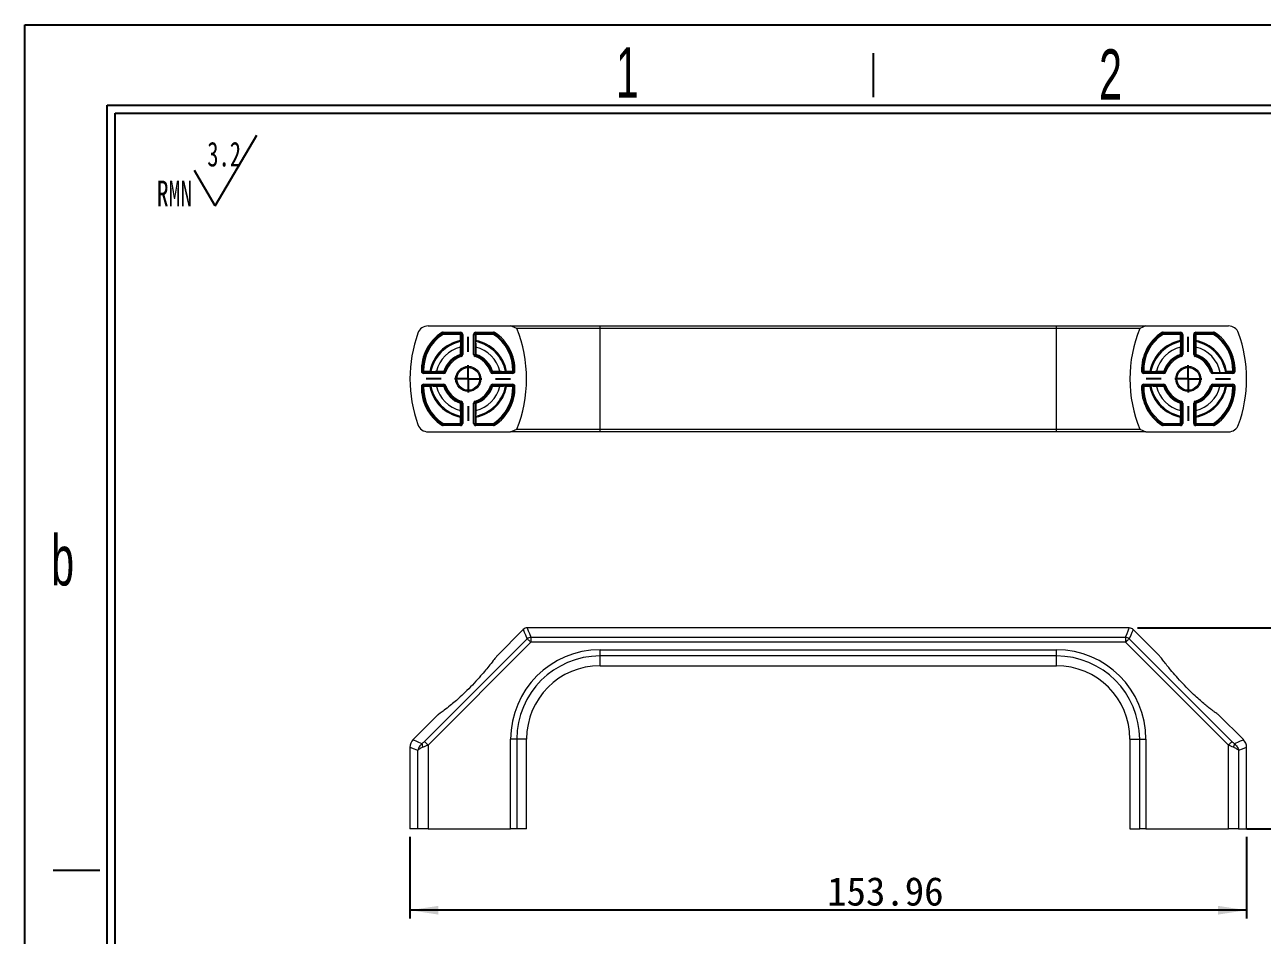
# Model space of a CAD drawing. Header units: millimetres. Extents: x 2 to 443, y 2 to 313.
# Drawn here: x 2.4 to 230.1, y 145.4 to 313 of the extents above; entities that cross this region are included whole.
import ezdxf

# ---------------------------------------------------------------- set-up
doc = ezdxf.new("R2010")
doc.units = ezdxf.units.MM
doc.header["$LTSCALE"] = 1.5
doc.layers.add('SLD-0', color=179, linetype='Continuous')
doc.styles.add('SLDTEXTSTYLE0', font='SIMSUN.TTC', dxfattribs={"width": 0.67})
doc.styles.add('SLDTEXTSTYLE15', font='SIMSUN.TTC')
doc.styles.add('SLDTEXTSTYLE7', font='GOTHIC.TTF', dxfattribs={"width": 0.61171})
doc.dimstyles.new('SLDDIMSTYLE0', dxfattribs={"dimtxt": 5.25, "dimasz": 5.25, "dimexe": 0, "dimexo": 0.0625, "dimgap": 1.3125, "dimtad": 2, "dimrnd": 1e-09, "dimzin": 12, "dimdsep": 46, "dimtxsty": 'SLDTEXTSTYLE0', "dimsah": 1, "dimcen": 0.09, "dimadec": 0, "dimazin": 3, "dimtfac": 1, "dimtofl": 0, "dimtmove": 0, "dimatfit": 3, "dimfxl": 0, "dimfrac": 2, "dimtolj": 1, "dimtzin": 12, "dimarcsym": 0})

# ---------------------------------------------------------------- blocks, each defined once
blk = doc.blocks.new('SW_NOTE_0')
at = {"layer": 'SLD-0', "color": 0}
for q in [(18.4, 13.88), (6.91, 7.39)]:
    blk.add_line((10.74, 0.89), q, dxfattribs=at)
at = {"layer": 'SLD-0', "color": 0, "attachment_point": 1, "style": 'SLDTEXTSTYLE0'}
for s, insert, char_height in [('3.2', (9.28, 12.68), 4.548), ('RMN', (0, 5.54), 4.762)]:
    blk.add_mtext(s, dxfattribs=dict(at, insert=insert, char_height=char_height))
blk = doc.blocks.new('_D')
at = {"layer": 'SLD-0', "color": 5}
for p, q in [((73.26, 163.48), (73.26, 148.48)), ((227.22, 163.48), (227.22, 148.48)), ((227.22, 149.98), (73.26, 149.98))]:
    blk.add_line(p, q, dxfattribs=at)
for points in [[(73.26, 149.98), (78.51, 149.17), (78.51, 150.78)], [(227.22, 149.98), (221.97, 150.78), (221.97, 149.17)]]:
    blk.add_solid(points, dxfattribs=at)
at = {"layer": 'SLD-0', "color": 5, "insert": (150.04, 156.08), "char_height": 5.25, "attachment_point": 1, "style": 'SLDTEXTSTYLE15'}
blk.add_mtext('153.96', dxfattribs=at)
blk = doc.blocks.new('_D_1')
at = {"layer": 'SLD-0', "color": 5}
for p, q in [((207.15, 201.96), (241.77, 201.96)), ((240.27, 201.96), (240.27, 164.98)), ((227.26, 164.98), (241.77, 164.98))]:
    blk.add_line(p, q, dxfattribs=at)
for points in [[(240.27, 201.96), (239.47, 196.71), (241.08, 196.71)], [(240.27, 164.98), (241.08, 170.23), (239.47, 170.23)]]:
    blk.add_solid(points, dxfattribs=at)
at = {"layer": 'SLD-0', "color": 5, "insert": (234.17, 179.62), "char_height": 5.25, "attachment_point": 1, "rotation": 90, "style": 'SLDTEXTSTYLE15'}
blk.add_mtext('36.98', dxfattribs=at)
blk = doc.blocks.new('SW_CENTERMARKSYMBOL_2')
at = {"layer": 'SLD-0', "color": 0}
for p, q in [((0, 5), (0, 7.75)), ((0, 0), (0, 2.5)), ((-5, 0), (-7.75, 0)), ((0, 0), (-2.5, 0)), ((0, 0), (0, -2.5)), ((0, 0), (2.5, 0)), ((5, 0), (7.75, 0)), ((0, -5), (0, -7.75))]:
    blk.add_line(p, q, dxfattribs=at)
blk = doc.blocks.new('SW_CENTERMARKSYMBOL_3')
at = {"layer": 'SLD-0', "color": 0}
for p, q in [((0, 5), (0, 7.75)), ((0, 0), (0, 2.5)), ((-5, 0), (-7.75, 0)), ((0, 0), (-2.5, 0)), ((0, 0), (0, -2.5)), ((0, 0), (2.5, 0)), ((5, 0), (7.75, 0)), ((0, -5), (0, -7.75))]:
    blk.add_line(p, q, dxfattribs=at)

msp = doc.modelspace()

# ---------------------------------------------------------------- linework, layer by layer
at = {"color": 7, "linetype": 'Continuous', "lineweight": 15}
for p, q in [((76.609, 257.559), (91.802, 257.559)), ((92.932, 257.101), (91.802, 257.559)), ((91.802, 257.559), (108.244, 257.559)), ((108.244, 257.101), (108.244, 257.559)), ((108.244, 257.559), (192.244, 257.559)), ((192.244, 257.101), (192.244, 257.559)), ((192.244, 257.559), (208.686, 257.559)), ((208.686, 257.559), (207.555, 257.101)), ((208.686, 257.559), (223.878, 257.559)), ((79.352, 256.405), (82.594, 256.405)), ((79.352, 256.205), (79.352, 256.405)), ((82.594, 256.205), (79.352, 256.205)), ((79.352, 256.205), (79.352, 256.005)), ((82.594, 256.005), (79.352, 256.005)), ((82.594, 256.205), (82.594, 256.405)), ((82.594, 256.205), (82.594, 256.005)), ((82.594, 254.871), (82.594, 256.005)), ((82.794, 256.005), (82.594, 256.005)), ((82.794, 252.295), (82.794, 256.005)), ((82.794, 256.005), (82.994, 256.005)), ((82.994, 256.005), (82.994, 252.295)), ((84.994, 252.295), (84.994, 256.005)), ((84.994, 256.005), (85.194, 256.005)), ((85.194, 256.005), (85.194, 252.295)), ((85.394, 256.005), (85.194, 256.005)), ((85.394, 256.405), (88.635, 256.405)), ((85.394, 256.405), (85.394, 256.205)), ((88.635, 256.205), (85.394, 256.205)), ((85.394, 256.005), (85.394, 256.205)), ((85.394, 256.005), (85.394, 254.871)), ((88.635, 256.005), (85.394, 256.005)), ((88.635, 256.405), (88.635, 256.205)), ((88.635, 256.205), (88.635, 256.005)), ((108.244, 257.101), (92.932, 257.101)), ((108.244, 238.517), (108.244, 257.101)), ((192.244, 257.101), (108.244, 257.101)), ((192.244, 238.517), (192.244, 257.101)), ((207.555, 257.101), (192.244, 257.101)), ((211.852, 256.405), (215.094, 256.405)), ((211.852, 256.405), (211.852, 256.205)), ((215.094, 256.205), (211.852, 256.205)), ((211.852, 256.005), (211.852, 256.205)), ((215.094, 256.005), (211.852, 256.005)), ((215.094, 256.205), (215.094, 256.405)), ((215.094, 256.205), (215.094, 256.005)), ((215.094, 254.871), (215.094, 256.005)), ((215.094, 256.005), (215.294, 256.005)), ((215.294, 252.295), (215.294, 256.005)), ((215.294, 256.005), (215.494, 256.005)), ((215.494, 256.005), (215.494, 252.295)), ((217.494, 252.295), (217.494, 256.005)), ((217.694, 256.005), (217.494, 256.005)), ((217.694, 256.005), (217.694, 252.295)), ((217.694, 256.005), (217.894, 256.005)), ((217.894, 256.405), (221.135, 256.405)), ((217.894, 256.405), (217.894, 256.205)), ((221.135, 256.205), (217.894, 256.205)), ((217.894, 256.205), (217.894, 256.005)), ((217.894, 256.005), (217.894, 254.871)), ((221.135, 256.005), (217.894, 256.005)), ((221.135, 256.405), (221.135, 256.205)), ((221.135, 256.205), (221.135, 256.005)), ((82.794, 254.871), (82.594, 254.871)), ((82.594, 253.643), (82.794, 253.643)), ((82.594, 252.295), (82.594, 253.643)), ((85.394, 254.871), (85.194, 254.871)), ((85.194, 253.643), (85.394, 253.643)), ((85.394, 253.643), (85.394, 252.295)), ((215.094, 254.871), (215.294, 254.871)), ((215.294, 253.643), (215.094, 253.643)), ((215.094, 252.295), (215.094, 253.643)), ((217.894, 254.871), (217.694, 254.871)), ((217.894, 253.643), (217.694, 253.643)), ((217.894, 253.643), (217.894, 252.295)), ((82.594, 252.295), (82.794, 252.295)), ((82.794, 252.295), (82.994, 252.295)), ((84.994, 252.295), (85.194, 252.295)), ((85.394, 252.295), (85.194, 252.295)), ((215.294, 252.295), (215.094, 252.295)), ((215.294, 252.295), (215.494, 252.295)), ((217.694, 252.295), (217.494, 252.295)), ((217.894, 252.295), (217.694, 252.295)), ((75.789, 249.209), (76.931, 249.209)), ((75.789, 249.209), (75.789, 249.009)), ((75.789, 248.809), (75.789, 249.009)), ((75.789, 249.009), (79.507, 249.009)), ((79.507, 248.809), (75.789, 248.809)), ((76.931, 249.209), (76.931, 249.009)), ((78.159, 249.009), (78.159, 249.209)), ((78.159, 249.209), (79.507, 249.209)), ((79.507, 249.209), (79.507, 249.009)), ((79.507, 248.809), (79.507, 249.009)), ((88.48, 249.209), (89.828, 249.209)), ((88.48, 249.209), (88.48, 249.009)), ((88.48, 249.009), (88.48, 248.809)), ((88.48, 249.009), (92.199, 249.009)), ((92.199, 248.809), (88.48, 248.809)), ((89.828, 249.209), (89.828, 249.009)), ((91.056, 249.009), (91.056, 249.209)), ((91.056, 249.209), (92.199, 249.209)), ((92.199, 249.009), (92.199, 249.209)), ((92.199, 249.009), (92.199, 248.809)), ((208.289, 249.009), (208.289, 249.209)), ((208.289, 249.209), (209.431, 249.209)), ((208.289, 248.809), (208.289, 249.009)), ((208.289, 249.009), (212.007, 249.009)), ((212.007, 248.809), (208.289, 248.809)), ((209.431, 249.009), (209.431, 249.209)), ((210.659, 249.209), (210.659, 249.009)), ((210.659, 249.209), (212.007, 249.209)), ((212.007, 249.209), (212.007, 249.009)), ((212.007, 248.809), (212.007, 249.009)), ((220.98, 249.009), (224.699, 249.009)), ((220.98, 249.009), (220.98, 248.809)), ((224.699, 248.809), (220.98, 248.809)), ((223.556, 249.209), (224.699, 249.209)), ((224.699, 249.209), (224.699, 249.009)), ((224.699, 248.809), (224.699, 249.009)), ((75.789, 246.809), (79.507, 246.809)), ((75.789, 246.809), (75.789, 246.609)), ((79.507, 246.609), (75.789, 246.609)), ((75.789, 246.609), (75.789, 246.409)), ((76.931, 246.409), (75.789, 246.409)), ((76.931, 246.609), (76.931, 246.409)), ((78.159, 246.409), (78.159, 246.609)), ((79.507, 246.409), (78.159, 246.409)), ((79.507, 246.809), (79.507, 246.609)), ((79.507, 246.409), (79.507, 246.609)), ((88.48, 246.809), (92.199, 246.809)), ((88.48, 246.609), (88.48, 246.809)), ((92.199, 246.609), (88.48, 246.609)), ((88.48, 246.409), (88.48, 246.609)), ((89.828, 246.409), (88.48, 246.409)), ((89.828, 246.609), (89.828, 246.409)), ((91.056, 246.409), (91.056, 246.609)), ((92.199, 246.409), (91.056, 246.409)), ((92.199, 246.609), (92.199, 246.809)), ((92.199, 246.409), (92.199, 246.609)), ((208.289, 246.809), (212.007, 246.809)), ((208.289, 246.609), (208.289, 246.809)), ((212.007, 246.609), (208.289, 246.609)), ((208.289, 246.409), (208.289, 246.609)), ((209.431, 246.409), (208.289, 246.409)), ((209.431, 246.409), (209.431, 246.609)), ((210.659, 246.609), (210.659, 246.409)), ((212.007, 246.409), (210.659, 246.409)), ((212.007, 246.609), (212.007, 246.809)), ((212.007, 246.609), (212.007, 246.409)), ((220.98, 246.809), (224.699, 246.809)), ((220.98, 246.809), (220.98, 246.609)), ((224.699, 246.609), (220.98, 246.609)), ((220.98, 246.409), (220.98, 246.609)), ((222.328, 246.409), (220.98, 246.409)), ((222.328, 246.409), (222.328, 246.609)), ((223.556, 246.609), (223.556, 246.409)), ((224.699, 246.409), (223.556, 246.409)), ((224.699, 246.809), (224.699, 246.609)), ((224.699, 246.609), (224.699, 246.409)), ((82.594, 241.974), (82.594, 243.322)), ((82.594, 243.322), (82.794, 243.322)), ((82.794, 241.974), (82.594, 241.974)), ((82.794, 239.612), (82.794, 243.322)), ((82.794, 243.322), (82.994, 243.322)), ((82.994, 243.322), (82.994, 239.612)), ((84.994, 239.612), (84.994, 243.322)), ((84.994, 243.322), (85.194, 243.322)), ((85.194, 243.322), (85.194, 239.612)), ((85.394, 243.322), (85.194, 243.322)), ((85.394, 241.974), (85.194, 241.974)), ((85.394, 243.322), (85.394, 241.974)), ((215.094, 241.974), (215.094, 243.322)), ((215.094, 243.322), (215.294, 243.322)), ((215.094, 241.974), (215.294, 241.974)), ((215.294, 239.612), (215.294, 243.322)), ((215.494, 243.322), (215.294, 243.322)), ((215.494, 243.322), (215.494, 239.612)), ((217.494, 239.612), (217.494, 243.322)), ((217.694, 243.322), (217.494, 243.322)), ((217.694, 243.322), (217.694, 239.612)), ((217.694, 243.322), (217.894, 243.322)), ((217.694, 241.974), (217.894, 241.974)), ((217.894, 243.322), (217.894, 241.974)), ((79.352, 239.412), (79.352, 239.612)), ((79.352, 239.612), (82.594, 239.612)), ((79.352, 239.212), (79.352, 239.412)), ((79.352, 239.412), (82.594, 239.412)), ((82.594, 239.212), (79.352, 239.212)), ((82.594, 239.612), (82.594, 240.746)), ((82.594, 240.746), (82.794, 240.746)), ((82.594, 239.612), (82.794, 239.612)), ((82.594, 239.612), (82.594, 239.412)), ((82.594, 239.412), (82.594, 239.212)), ((82.794, 239.612), (82.994, 239.612)), ((84.994, 239.612), (85.194, 239.612)), ((85.194, 240.746), (85.394, 240.746)), ((85.194, 239.612), (85.394, 239.612)), ((85.394, 240.746), (85.394, 239.612)), ((85.394, 239.412), (85.394, 239.612)), ((85.394, 239.612), (88.635, 239.612)), ((85.394, 239.212), (85.394, 239.412)), ((85.394, 239.412), (88.635, 239.412)), ((88.635, 239.212), (85.394, 239.212)), ((88.635, 239.412), (88.635, 239.612)), ((88.635, 239.412), (88.635, 239.212)), ((211.852, 239.412), (211.852, 239.612)), ((211.852, 239.612), (215.094, 239.612)), ((211.852, 239.412), (215.094, 239.412)), ((211.852, 239.412), (211.852, 239.212)), ((215.094, 239.212), (211.852, 239.212)), ((215.094, 239.612), (215.094, 240.746)), ((215.294, 240.746), (215.094, 240.746)), ((215.094, 239.612), (215.094, 239.412)), ((215.294, 239.612), (215.094, 239.612)), ((215.094, 239.212), (215.094, 239.412)), ((215.494, 239.612), (215.294, 239.612)), ((217.694, 239.612), (217.494, 239.612)), ((217.894, 240.746), (217.694, 240.746)), ((217.894, 239.612), (217.694, 239.612)), ((217.894, 240.746), (217.894, 239.612)), ((217.894, 239.412), (217.894, 239.612)), ((217.894, 239.612), (221.135, 239.612)), ((217.894, 239.412), (217.894, 239.212)), ((217.894, 239.412), (221.135, 239.412)), ((221.135, 239.212), (217.894, 239.212)), ((221.135, 239.612), (221.135, 239.412)), ((221.135, 239.212), (221.135, 239.412)), ((76.609, 238.059), (91.802, 238.059)), ((91.802, 238.059), (92.932, 238.517)), ((108.244, 238.059), (91.802, 238.059)), ((92.932, 238.517), (108.244, 238.517)), ((108.244, 238.059), (108.244, 238.517)), ((108.244, 238.517), (192.244, 238.517)), ((192.244, 238.059), (108.244, 238.059)), ((192.244, 238.059), (192.244, 238.517)), ((192.244, 238.517), (207.555, 238.517)), ((208.686, 238.059), (192.244, 238.059)), ((207.555, 238.517), (208.686, 238.059)), ((208.686, 238.059), (223.878, 238.059)), ((94.131, 201.662), (89.302, 196.833)), ((205.649, 201.955), (94.838, 201.955)), ((211.226, 196.792), (206.357, 201.662)), ((75.951, 181.049), (94.864, 199.962)), ((95.522, 199.303), (76.609, 180.39)), ((95.522, 200.234), (204.965, 200.234)), ((95.522, 200.234), (95.522, 199.303)), ((204.965, 199.303), (95.522, 199.303)), ((204.965, 200.234), (204.965, 199.303)), ((223.878, 180.39), (204.965, 199.303)), ((205.624, 199.962), (224.537, 181.049)), ((89.277, 196.801), (89.282, 196.81)), ((89.302, 196.834), (89.282, 196.81)), ((108.244, 196.787), (108.244, 197.917)), ((108.244, 197.917), (192.244, 197.917)), ((192.244, 196.787), (108.244, 196.787)), ((192.244, 196.787), (192.244, 197.917)), ((108.244, 194.996), (192.244, 194.996)), ((78.451, 185.983), (73.85, 181.381)), ((226.637, 181.381), (222.038, 185.98)), ((73.264, 179.967), (73.264, 164.976)), ((76.609, 180.39), (76.609, 164.976)), ((92.932, 181.476), (91.802, 181.476)), ((91.802, 164.976), (91.802, 181.476)), ((92.932, 181.476), (92.932, 164.976)), ((94.723, 164.976), (94.723, 181.476)), ((205.764, 181.476), (205.764, 164.976)), ((207.555, 164.976), (207.555, 181.476)), ((207.555, 181.476), (208.686, 181.476)), ((208.686, 181.476), (208.686, 164.976)), ((223.878, 164.976), (223.878, 180.39)), ((227.223, 164.976), (227.223, 179.967)), ((74.726, 164.976), (74.726, 179.41)), ((225.761, 179.41), (225.761, 164.976)), ((74.726, 164.976), (73.264, 164.976)), ((76.609, 164.976), (74.726, 164.976)), ((76.609, 164.976), (91.802, 164.976)), ((92.932, 164.976), (91.802, 164.976)), ((94.723, 164.976), (92.932, 164.976)), ((205.764, 164.976), (207.555, 164.976)), ((208.686, 164.976), (207.555, 164.976)), ((208.686, 164.976), (223.878, 164.976)), ((225.761, 164.976), (223.878, 164.976)), ((225.761, 164.976), (227.223, 164.976))]:
    msp.add_line(p, q, dxfattribs=at)
at = {"color": 8, "linetype": 'Continuous', "lineweight": 15}
for p, q in [((108.244, 194.996), (108.244, 196.787)), ((192.244, 194.996), (192.244, 196.787)), ((94.723, 181.476), (92.932, 181.476)), ((205.764, 181.476), (207.555, 181.476))]:
    msp.add_line(p, q, dxfattribs=at)
at = {"color": 7, "linetype": 'Continuous', "lineweight": 15, "flags": 128}
for points in [[(79.135, 256.341), (79.156, 256.308), (79.177, 256.277), (79.195, 256.248), (79.212, 256.222), (79.225, 256.201), (79.235, 256.186), (79.242, 256.176), (79.244, 256.173)], [(79.244, 256.173), (79.246, 256.17), (79.252, 256.16), (79.262, 256.145), (79.275, 256.124), (79.292, 256.098), (79.311, 256.069), (79.331, 256.038), (79.352, 256.005)], [(88.744, 256.173), (88.742, 256.17), (88.735, 256.16), (88.725, 256.145), (88.712, 256.124), (88.695, 256.098), (88.677, 256.069), (88.656, 256.038), (88.635, 256.005)], [(88.744, 256.173), (88.746, 256.176), (88.752, 256.186), (88.762, 256.201), (88.775, 256.222), (88.792, 256.248), (88.811, 256.277), (88.831, 256.308), (88.852, 256.341)], [(211.635, 256.341), (211.656, 256.308), (211.677, 256.277), (211.695, 256.248), (211.712, 256.222), (211.725, 256.201), (211.735, 256.186), (211.742, 256.176), (211.744, 256.173)], [(211.744, 256.173), (211.746, 256.17), (211.752, 256.16), (211.762, 256.145), (211.775, 256.124), (211.792, 256.098), (211.811, 256.069), (211.831, 256.038), (211.852, 256.005)], [(221.244, 256.173), (221.242, 256.17), (221.235, 256.16), (221.225, 256.145), (221.212, 256.124), (221.195, 256.098), (221.177, 256.069), (221.156, 256.038), (221.135, 256.005)], [(221.352, 256.341), (221.331, 256.308), (221.311, 256.277), (221.292, 256.248), (221.275, 256.222), (221.262, 256.201), (221.252, 256.186), (221.246, 256.176), (221.244, 256.173)], [(82.594, 254.871), (82.601, 254.833), (82.609, 254.796), (82.615, 254.762), (82.621, 254.733), (82.626, 254.708), (82.63, 254.69), (82.632, 254.679), (82.633, 254.675)], [(85.394, 254.871), (85.386, 254.833), (85.379, 254.796), (85.372, 254.762), (85.366, 254.733), (85.361, 254.708), (85.358, 254.69), (85.356, 254.679), (85.355, 254.675)], [(215.094, 254.871), (215.101, 254.833), (215.109, 254.796), (215.115, 254.762), (215.121, 254.733), (215.126, 254.708), (215.13, 254.69), (215.132, 254.679), (215.133, 254.675)], [(217.894, 254.871), (217.886, 254.833), (217.879, 254.796), (217.872, 254.762), (217.866, 254.733), (217.861, 254.708), (217.858, 254.69), (217.856, 254.679), (217.855, 254.675)], [(82.594, 252.295), (82.605, 252.258), (82.616, 252.222), (82.627, 252.189), (82.636, 252.16), (82.643, 252.137), (82.649, 252.119), (82.652, 252.108), (82.653, 252.104)], [(82.653, 252.104), (82.654, 252.101), (82.658, 252.09), (82.663, 252.072), (82.671, 252.049), (82.68, 252.02), (82.69, 251.987), (82.701, 251.951), (82.713, 251.914)], [(85.274, 251.914), (85.286, 251.951), (85.297, 251.987), (85.308, 252.02), (85.317, 252.049), (85.324, 252.072), (85.33, 252.09), (85.333, 252.101), (85.334, 252.104)], [(85.394, 252.295), (85.382, 252.258), (85.371, 252.222), (85.361, 252.189), (85.352, 252.16), (85.344, 252.137), (85.339, 252.119), (85.335, 252.108), (85.334, 252.104)], [(215.094, 252.295), (215.105, 252.258), (215.116, 252.222), (215.127, 252.189), (215.136, 252.16), (215.143, 252.137), (215.149, 252.119), (215.152, 252.108), (215.153, 252.104)], [(215.153, 252.104), (215.154, 252.101), (215.158, 252.09), (215.163, 252.072), (215.171, 252.049), (215.18, 252.02), (215.19, 251.987), (215.201, 251.951), (215.213, 251.914)], [(217.834, 252.104), (217.833, 252.101), (217.83, 252.09), (217.824, 252.072), (217.817, 252.049), (217.808, 252.02), (217.797, 251.987), (217.786, 251.951), (217.774, 251.914)], [(217.894, 252.295), (217.882, 252.258), (217.871, 252.222), (217.861, 252.189), (217.852, 252.16), (217.844, 252.137), (217.839, 252.119), (217.835, 252.108), (217.834, 252.104)], [(75.389, 249.196), (75.428, 249.197), (75.465, 249.199), (75.5, 249.2), (75.53, 249.201), (75.555, 249.201), (75.574, 249.202), (75.585, 249.202), (75.589, 249.202)], [(75.789, 249.209), (75.75, 249.208), (75.712, 249.206), (75.678, 249.205), (75.647, 249.204), (75.623, 249.204), (75.604, 249.203), (75.593, 249.203), (75.589, 249.202)], [(76.931, 249.209), (76.969, 249.201), (77.006, 249.194), (77.04, 249.187), (77.07, 249.181), (77.094, 249.176), (77.112, 249.173), (77.123, 249.171), (77.127, 249.17)], [(79.507, 249.209), (79.544, 249.197), (79.58, 249.186), (79.613, 249.176), (79.642, 249.167), (79.666, 249.159), (79.683, 249.154), (79.694, 249.15), (79.698, 249.149)], [(79.889, 249.09), (79.852, 249.101), (79.816, 249.112), (79.783, 249.123), (79.754, 249.132), (79.73, 249.139), (79.712, 249.145), (79.702, 249.148), (79.698, 249.149)], [(88.289, 249.149), (88.286, 249.148), (88.275, 249.145), (88.257, 249.139), (88.233, 249.132), (88.205, 249.123), (88.172, 249.112), (88.136, 249.101), (88.098, 249.09)], [(88.48, 249.209), (88.443, 249.197), (88.407, 249.186), (88.374, 249.176), (88.345, 249.167), (88.322, 249.159), (88.304, 249.154), (88.293, 249.15), (88.289, 249.149)], [(91.056, 249.209), (91.018, 249.201), (90.981, 249.194), (90.947, 249.187), (90.918, 249.181), (90.893, 249.176), (90.875, 249.173), (90.864, 249.171), (90.86, 249.17)], [(92.398, 249.202), (92.395, 249.203), (92.383, 249.203), (92.365, 249.204), (92.34, 249.204), (92.31, 249.205), (92.275, 249.206), (92.238, 249.208), (92.199, 249.209)], [(92.398, 249.202), (92.402, 249.202), (92.414, 249.202), (92.432, 249.201), (92.457, 249.201), (92.487, 249.2), (92.522, 249.199), (92.559, 249.197), (92.598, 249.196)], [(207.889, 249.196), (207.928, 249.197), (207.965, 249.199), (208, 249.2), (208.03, 249.201), (208.055, 249.201), (208.074, 249.202), (208.085, 249.202), (208.089, 249.202)], [(208.089, 249.202), (208.093, 249.203), (208.104, 249.203), (208.123, 249.204), (208.147, 249.204), (208.178, 249.205), (208.212, 249.206), (208.25, 249.208), (208.289, 249.209)], [(209.431, 249.209), (209.469, 249.201), (209.506, 249.194), (209.54, 249.187), (209.57, 249.181), (209.594, 249.176), (209.612, 249.173), (209.623, 249.171), (209.627, 249.17)], [(212.007, 249.209), (212.044, 249.197), (212.08, 249.186), (212.113, 249.176), (212.142, 249.167), (212.166, 249.159), (212.183, 249.154), (212.194, 249.15), (212.198, 249.149)], [(212.198, 249.149), (212.202, 249.148), (212.212, 249.145), (212.23, 249.139), (212.254, 249.132), (212.283, 249.123), (212.316, 249.112), (212.352, 249.101), (212.389, 249.09)], [(220.789, 249.149), (220.786, 249.148), (220.775, 249.145), (220.757, 249.139), (220.733, 249.132), (220.705, 249.123), (220.672, 249.112), (220.636, 249.101), (220.598, 249.09)], [(224.898, 249.202), (224.895, 249.203), (224.883, 249.203), (224.865, 249.204), (224.84, 249.204), (224.81, 249.205), (224.775, 249.206), (224.738, 249.208), (224.699, 249.209)], [(225.098, 249.196), (225.059, 249.197), (225.022, 249.199), (224.987, 249.2), (224.957, 249.201), (224.932, 249.201), (224.914, 249.202), (224.902, 249.202), (224.898, 249.202)], [(75.389, 246.421), (75.428, 246.42), (75.465, 246.419), (75.5, 246.418), (75.53, 246.417), (75.555, 246.416), (75.574, 246.416), (75.585, 246.415), (75.589, 246.415)], [(75.589, 246.415), (75.593, 246.415), (75.604, 246.415), (75.623, 246.414), (75.647, 246.413), (75.678, 246.412), (75.712, 246.411), (75.75, 246.41), (75.789, 246.409)], [(76.931, 246.409), (76.969, 246.416), (77.006, 246.424), (77.04, 246.43), (77.07, 246.436), (77.094, 246.441), (77.112, 246.445), (77.123, 246.447), (77.127, 246.448)], [(79.507, 246.409), (79.544, 246.42), (79.58, 246.432), (79.613, 246.442), (79.642, 246.451), (79.666, 246.458), (79.683, 246.464), (79.694, 246.467), (79.698, 246.468)], [(79.698, 246.468), (79.702, 246.469), (79.712, 246.473), (79.73, 246.478), (79.754, 246.486), (79.783, 246.495), (79.816, 246.505), (79.852, 246.516), (79.889, 246.528)], [(88.098, 246.528), (88.136, 246.516), (88.172, 246.505), (88.205, 246.495), (88.233, 246.486), (88.257, 246.478), (88.275, 246.473), (88.286, 246.469), (88.289, 246.468)], [(88.48, 246.409), (88.443, 246.42), (88.407, 246.432), (88.374, 246.442), (88.345, 246.451), (88.322, 246.458), (88.304, 246.464), (88.293, 246.467), (88.289, 246.468)], [(91.056, 246.409), (91.018, 246.416), (90.981, 246.424), (90.947, 246.43), (90.918, 246.436), (90.893, 246.441), (90.875, 246.445), (90.864, 246.447), (90.86, 246.448)], [(92.199, 246.409), (92.238, 246.41), (92.275, 246.411), (92.31, 246.412), (92.34, 246.413), (92.365, 246.414), (92.383, 246.415), (92.395, 246.415), (92.398, 246.415)], [(92.398, 246.415), (92.402, 246.415), (92.414, 246.416), (92.432, 246.416), (92.457, 246.417), (92.487, 246.418), (92.522, 246.419), (92.559, 246.42), (92.598, 246.421)], [(208.089, 246.415), (208.085, 246.415), (208.074, 246.416), (208.055, 246.416), (208.03, 246.417), (208, 246.418), (207.965, 246.419), (207.928, 246.42), (207.889, 246.421)], [(208.289, 246.409), (208.25, 246.41), (208.212, 246.411), (208.178, 246.412), (208.147, 246.413), (208.123, 246.414), (208.104, 246.415), (208.093, 246.415), (208.089, 246.415)], [(209.627, 246.448), (209.623, 246.447), (209.612, 246.445), (209.594, 246.441), (209.57, 246.436), (209.54, 246.43), (209.506, 246.424), (209.469, 246.416), (209.431, 246.409)], [(212.198, 246.468), (212.194, 246.467), (212.183, 246.464), (212.166, 246.458), (212.142, 246.451), (212.113, 246.442), (212.08, 246.432), (212.044, 246.42), (212.007, 246.409)], [(212.389, 246.528), (212.352, 246.516), (212.316, 246.505), (212.283, 246.495), (212.254, 246.486), (212.23, 246.478), (212.212, 246.473), (212.202, 246.469), (212.198, 246.468)], [(220.789, 246.468), (220.786, 246.469), (220.775, 246.473), (220.757, 246.478), (220.733, 246.486), (220.705, 246.495), (220.672, 246.505), (220.636, 246.516), (220.598, 246.528)], [(220.98, 246.409), (220.943, 246.42), (220.907, 246.432), (220.874, 246.442), (220.845, 246.451), (220.822, 246.458), (220.804, 246.464), (220.793, 246.467), (220.789, 246.468)], [(223.556, 246.409), (223.518, 246.416), (223.481, 246.424), (223.447, 246.43), (223.418, 246.436), (223.393, 246.441), (223.375, 246.445), (223.364, 246.447), (223.36, 246.448)], [(224.898, 246.415), (224.895, 246.415), (224.883, 246.415), (224.865, 246.414), (224.84, 246.413), (224.81, 246.412), (224.775, 246.411), (224.738, 246.41), (224.699, 246.409)], [(225.098, 246.421), (225.059, 246.42), (225.022, 246.419), (224.987, 246.418), (224.957, 246.417), (224.932, 246.416), (224.914, 246.416), (224.902, 246.415), (224.898, 246.415)], [(82.653, 243.513), (82.654, 243.517), (82.658, 243.528), (82.663, 243.545), (82.671, 243.569), (82.68, 243.598), (82.69, 243.631), (82.701, 243.667), (82.713, 243.704)], [(85.274, 243.704), (85.286, 243.667), (85.297, 243.631), (85.308, 243.598), (85.317, 243.569), (85.324, 243.545), (85.33, 243.528), (85.333, 243.517), (85.334, 243.513)], [(215.213, 243.704), (215.201, 243.667), (215.19, 243.631), (215.18, 243.598), (215.171, 243.569), (215.163, 243.545), (215.158, 243.528), (215.154, 243.517), (215.153, 243.513)], [(217.834, 243.513), (217.833, 243.517), (217.83, 243.528), (217.824, 243.545), (217.817, 243.569), (217.808, 243.598), (217.797, 243.631), (217.786, 243.667), (217.774, 243.704)], [(82.594, 243.322), (82.605, 243.359), (82.616, 243.395), (82.627, 243.428), (82.636, 243.457), (82.643, 243.481), (82.649, 243.498), (82.652, 243.509), (82.653, 243.513)], [(85.394, 243.322), (85.382, 243.359), (85.371, 243.395), (85.361, 243.428), (85.352, 243.457), (85.344, 243.481), (85.339, 243.498), (85.335, 243.509), (85.334, 243.513)], [(215.153, 243.513), (215.152, 243.509), (215.149, 243.498), (215.143, 243.481), (215.136, 243.457), (215.127, 243.428), (215.116, 243.395), (215.105, 243.359), (215.094, 243.322)], [(217.894, 243.322), (217.882, 243.359), (217.871, 243.395), (217.861, 243.428), (217.852, 243.457), (217.844, 243.481), (217.839, 243.498), (217.835, 243.509), (217.834, 243.513)], [(79.135, 239.276), (79.156, 239.309), (79.177, 239.341), (79.195, 239.37), (79.212, 239.395), (79.225, 239.416), (79.235, 239.432), (79.242, 239.441), (79.244, 239.444)], [(79.244, 239.444), (79.246, 239.448), (79.252, 239.457), (79.262, 239.473), (79.275, 239.494), (79.292, 239.519), (79.311, 239.548), (79.331, 239.58), (79.352, 239.612)], [(82.594, 240.746), (82.601, 240.784), (82.609, 240.821), (82.615, 240.855), (82.621, 240.885), (82.626, 240.909), (82.63, 240.927), (82.632, 240.939), (82.633, 240.942)], [(85.394, 240.746), (85.386, 240.784), (85.379, 240.821), (85.372, 240.855), (85.366, 240.885), (85.361, 240.909), (85.358, 240.927), (85.356, 240.939), (85.355, 240.942)], [(88.744, 239.444), (88.742, 239.448), (88.735, 239.457), (88.725, 239.473), (88.712, 239.494), (88.695, 239.519), (88.677, 239.548), (88.656, 239.58), (88.635, 239.612)], [(88.744, 239.444), (88.746, 239.441), (88.752, 239.432), (88.762, 239.416), (88.775, 239.395), (88.792, 239.37), (88.811, 239.341), (88.831, 239.309), (88.852, 239.276)], [(211.744, 239.444), (211.742, 239.441), (211.735, 239.432), (211.725, 239.416), (211.712, 239.395), (211.695, 239.37), (211.677, 239.341), (211.656, 239.309), (211.635, 239.276)], [(211.852, 239.612), (211.831, 239.58), (211.811, 239.548), (211.792, 239.519), (211.775, 239.494), (211.762, 239.473), (211.752, 239.457), (211.746, 239.448), (211.744, 239.444)], [(215.133, 240.942), (215.132, 240.939), (215.13, 240.927), (215.126, 240.909), (215.121, 240.885), (215.115, 240.855), (215.109, 240.821), (215.101, 240.784), (215.094, 240.746)], [(217.894, 240.746), (217.886, 240.784), (217.879, 240.821), (217.872, 240.855), (217.866, 240.885), (217.861, 240.909), (217.858, 240.927), (217.856, 240.939), (217.855, 240.942)], [(221.244, 239.444), (221.242, 239.448), (221.235, 239.457), (221.225, 239.473), (221.212, 239.494), (221.195, 239.519), (221.177, 239.548), (221.156, 239.58), (221.135, 239.612)], [(221.352, 239.276), (221.331, 239.309), (221.311, 239.341), (221.292, 239.37), (221.275, 239.395), (221.262, 239.416), (221.252, 239.432), (221.246, 239.441), (221.244, 239.444)], [(94.864, 199.962), (94.909, 199.916), (94.969, 199.856), (95.041, 199.784), (95.124, 199.702), (95.215, 199.61), (95.314, 199.512), (95.417, 199.409), (95.522, 199.303)], [(204.965, 199.303), (205.071, 199.409), (205.174, 199.512), (205.272, 199.61), (205.364, 199.702), (205.446, 199.784), (205.518, 199.856), (205.578, 199.916), (205.624, 199.962)], [(75.951, 181.049), (75.996, 181.003), (76.056, 180.943), (76.128, 180.871), (76.21, 180.789), (76.302, 180.697), (76.4, 180.599), (76.504, 180.496), (76.609, 180.39)], [(223.878, 180.39), (223.984, 180.496), (224.087, 180.599), (224.185, 180.697), (224.277, 180.789), (224.359, 180.871), (224.431, 180.943), (224.491, 181.003), (224.537, 181.049)]]:
    msp.add_lwpolyline(points, dxfattribs=at)
at = {"color": 8, "linetype": 'Continuous', "lineweight": 15, "flags": 128}
for points in [[(94.864, 199.962), (94.576, 200.629), (94.359, 201.133), (94.213, 201.471), (94.14, 201.641), (94.131, 201.662)], [(94.838, 201.955), (94.846, 201.934), (94.915, 201.762), (95.051, 201.42), (95.254, 200.909), (95.522, 200.234)], [(204.965, 200.234), (205.234, 200.909), (205.437, 201.42), (205.573, 201.762), (205.641, 201.934), (205.649, 201.955)], [(206.357, 201.662), (206.347, 201.641), (206.274, 201.471), (206.128, 201.133), (205.911, 200.629), (205.624, 199.962)], [(74.726, 179.41), (74.09, 179.652), (73.632, 179.827), (73.356, 179.932), (73.264, 179.967)], [(73.85, 181.381), (73.87, 181.372), (74.033, 181.299), (74.358, 181.153), (74.843, 180.936), (75.485, 180.648)], [(225.002, 180.648), (225.644, 180.936), (226.129, 181.153), (226.454, 181.299), (226.617, 181.372), (226.637, 181.381)], [(227.223, 179.967), (227.223, 179.967), (227.131, 179.932), (226.855, 179.827), (226.397, 179.652), (225.761, 179.41)]]:
    msp.add_lwpolyline(points, dxfattribs=at)
at = {"color": 7, "linetype": 'Continuous', "lineweight": 15}
for centre, radius in [((83.994, 247.809), 2.3), ((83.994, 247.809), 2.1), ((216.494, 247.809), 2.3), ((216.494, 247.809), 2.1)]:
    msp.add_circle(centre, radius, dxfattribs=at)
for centre, radius, start, end in [((76.609, 255.559), 2, 90, 160.30844), ((223.878, 255.559), 2, 19.69156, 90), ((98.264, 247.809), 25, 160.30844, 199.69156), ((83.585, 249.453), 8.2, 122.86426, 181.79776), ((83.585, 249.453), 8, 122.86426, 181.79776), ((83.585, 249.453), 7.8, 122.86426, 181.79776), ((79.352, 256.005), 0.4, 90, 122.86426), ((79.352, 256.005), 0.2, 90, 122.86426), ((82.594, 256.005), 0.4, 0, 90), ((82.594, 256.005), 0.2, 0, 90), ((85.394, 256.005), 0.4, 90, 180), ((85.394, 256.005), 0.2, 90, 180), ((88.635, 256.005), 0.4, 57.13574, 90), ((88.635, 256.005), 0.2, 57.13574, 90), ((84.402, 249.453), 7.8, 358.20224, 57.13574), ((84.402, 249.453), 8, 358.20224, 57.13574), ((84.402, 249.453), 8.2, 358.20224, 57.13574), ((69.723, 247.809), 25, 338.18025, 21.81975), ((230.764, 247.809), 25, 158.18025, 201.81975), ((216.085, 249.453), 8.2, 122.86426, 181.79776), ((216.085, 249.453), 8, 122.86426, 181.79776), ((216.085, 249.453), 7.8, 122.86426, 181.79776), ((211.852, 256.005), 0.4, 90, 122.86426), ((211.852, 256.005), 0.2, 90, 122.86426), ((215.094, 256.005), 0.4, 0, 90), ((215.094, 256.005), 0.2, 0, 90), ((217.894, 256.005), 0.4, 90, 180), ((217.894, 256.005), 0.2, 90, 180), ((221.135, 256.005), 0.4, 57.13574, 90), ((221.135, 256.005), 0.2, 57.13574, 90), ((216.902, 249.453), 7.8, 358.20224, 57.13574), ((216.902, 249.453), 8, 358.20224, 57.13574), ((216.902, 249.453), 8.2, 358.20224, 57.13574), ((202.223, 247.809), 25, 340.30844, 19.69156), ((83.994, 247.809), 7.2, 101.21227, 168.78773), ((83.994, 247.809), 7, 101.21227, 168.78773), ((83.994, 247.809), 6, 103.4934, 166.5066), ((82.594, 254.871), 0.2, 281.21227, 0), ((85.394, 254.871), 0.2, 180, 258.78773), ((83.994, 247.809), 7, 11.21227, 78.78773), ((83.994, 247.809), 7.2, 11.21227, 78.78773), ((83.994, 247.809), 6, 13.4934, 76.5066), ((216.494, 247.809), 7.2, 101.21227, 168.78773), ((216.494, 247.809), 7, 101.21227, 168.78773), ((216.494, 247.809), 6, 103.4934, 166.5066), ((215.094, 254.871), 0.2, 281.21227, 0), ((217.894, 254.871), 0.2, 180, 258.78773), ((216.494, 247.809), 7, 9.87089, 78.78773), ((216.494, 247.809), 7.2, 11.21227, 78.78773), ((216.494, 247.809), 6, 11.53696, 76.5066), ((83.994, 247.809), 4.7, 107.32986, 162.67014), ((83.994, 247.809), 4.5, 107.32986, 162.67014), ((83.994, 247.809), 4.3, 107.32986, 162.67014), ((82.594, 252.295), 0.2, 287.32986, 0), ((82.594, 252.295), 0.4, 287.32986, 0), ((85.394, 252.295), 0.4, 180, 252.67014), ((85.394, 252.295), 0.2, 180, 252.67014), ((83.994, 247.809), 4.3, 17.32986, 72.67014), ((83.994, 247.809), 4.5, 17.32986, 72.67014), ((83.994, 247.809), 4.7, 17.32986, 72.67014), ((216.494, 247.809), 4.7, 107.32986, 162.67014), ((216.494, 247.809), 4.5, 107.32986, 162.67014), ((216.494, 247.809), 4.3, 107.32986, 162.67014), ((215.094, 252.295), 0.2, 287.32986, 0), ((215.094, 252.295), 0.4, 287.32986, 0), ((217.894, 252.295), 0.4, 180, 252.67014), ((217.894, 252.295), 0.2, 180, 252.67014), ((216.494, 247.809), 4.3, 17.32986, 72.67014), ((216.494, 247.809), 4.5, 17.32986, 72.67014), ((216.494, 247.809), 4.7, 14.7925, 72.67014), ((75.789, 249.209), 0.4, 181.79776, 270), ((75.789, 249.209), 0.2, 181.79776, 270), ((76.931, 249.209), 0.2, 270, 348.78773), ((79.507, 249.209), 0.2, 270, 342.67014), ((79.507, 249.209), 0.4, 270, 342.67014), ((88.48, 249.209), 0.4, 197.32986, 270), ((88.48, 249.209), 0.2, 197.32986, 270), ((91.056, 249.209), 0.2, 191.21227, 270), ((92.199, 249.209), 0.2, 270, 358.20224), ((92.199, 249.209), 0.4, 270, 358.20224), ((208.289, 249.209), 0.4, 181.79776, 270), ((208.289, 249.209), 0.2, 181.79776, 270), ((209.431, 249.209), 0.2, 270, 348.78773), ((212.007, 249.209), 0.2, 270, 342.67014), ((212.007, 249.209), 0.4, 270, 342.67014), ((220.98, 249.209), 0.4, 197.32986, 270), ((220.98, 249.209), 0.2, 197.32986, 270), ((224.699, 249.209), 0.2, 270, 358.20224), ((224.699, 249.209), 0.4, 270, 358.20224), ((83.585, 246.164), 8.2, 178.20224, 237.13574), ((75.789, 246.409), 0.4, 90, 178.20224), ((83.585, 246.164), 8, 178.20224, 237.13574), ((75.789, 246.409), 0.2, 90, 178.20224), ((83.585, 246.164), 7.8, 178.20224, 237.13574), ((76.931, 246.409), 0.2, 11.21227, 90), ((83.994, 247.809), 7.2, 191.21227, 258.78773), ((83.994, 247.809), 7, 191.21227, 258.78773), ((83.994, 247.809), 6, 193.4934, 256.5066), ((79.507, 246.409), 0.4, 17.32986, 90), ((79.507, 246.409), 0.2, 17.32986, 90), ((83.994, 247.809), 4.7, 197.32986, 252.67014), ((83.994, 247.809), 4.5, 197.32986, 252.67014), ((83.994, 247.809), 4.3, 197.32986, 252.67014), ((83.994, 247.809), 4.3, 287.32986, 342.67014), ((83.994, 247.809), 4.5, 287.32986, 342.67014), ((83.994, 247.809), 7, 281.21227, 348.78773), ((83.994, 247.809), 4.7, 287.32986, 342.67014), ((83.994, 247.809), 6, 283.4934, 346.5066), ((83.994, 247.809), 7.2, 281.21227, 348.78773), ((88.48, 246.409), 0.4, 90, 162.67014), ((88.48, 246.409), 0.2, 90, 162.67014), ((84.402, 246.164), 7.8, 302.86426, 1.79776), ((84.402, 246.164), 8, 302.86426, 1.79776), ((84.402, 246.164), 8.2, 302.86426, 1.79776), ((91.056, 246.409), 0.2, 90, 168.78773), ((92.199, 246.409), 0.4, 1.79776, 90), ((92.199, 246.409), 0.2, 1.79776, 90), ((216.085, 246.164), 8.2, 178.20224, 237.13574), ((208.289, 246.409), 0.4, 90, 178.20224), ((216.085, 246.164), 8, 178.20224, 237.13574), ((208.289, 246.409), 0.2, 90, 178.20224), ((216.085, 246.164), 7.8, 178.20224, 237.13574), ((209.431, 246.409), 0.2, 11.21227, 90), ((216.494, 247.809), 7.2, 191.21227, 258.78773), ((216.494, 247.809), 7, 191.21227, 258.78773), ((216.494, 247.809), 6, 193.4934, 256.5066), ((212.007, 246.409), 0.4, 17.32986, 90), ((212.007, 246.409), 0.2, 17.32986, 90), ((216.494, 247.809), 4.7, 197.32986, 252.67014), ((216.494, 247.809), 4.5, 197.32986, 252.67014), ((216.494, 247.809), 4.3, 197.32986, 252.67014), ((216.494, 247.809), 4.3, 287.32986, 342.67014), ((216.494, 247.809), 4.5, 287.32986, 342.67014), ((216.494, 247.809), 7, 281.21227, 348.78773), ((216.494, 247.809), 4.7, 287.32986, 342.67014), ((216.494, 247.809), 6, 283.4934, 346.5066), ((216.494, 247.809), 7.2, 281.21227, 348.78773), ((220.98, 246.409), 0.4, 90, 162.67014), ((220.98, 246.409), 0.2, 90, 162.67014), ((216.902, 246.164), 7.8, 302.86426, 1.79776), ((216.902, 246.164), 8, 302.86426, 1.79776), ((216.902, 246.164), 8.2, 302.86426, 1.79776), ((223.556, 246.409), 0.2, 90, 168.78773), ((224.699, 246.409), 0.4, 1.79776, 90), ((224.699, 246.409), 0.2, 1.79776, 90), ((82.594, 243.322), 0.4, 0, 72.67014), ((85.394, 243.322), 0.4, 107.32986, 180), ((215.094, 243.322), 0.4, 0, 72.67014), ((217.894, 243.322), 0.4, 107.32986, 180), ((82.594, 243.322), 0.2, 0, 72.67014), ((85.394, 243.322), 0.2, 107.32986, 180), ((215.094, 243.322), 0.2, 0, 72.67014), ((217.894, 243.322), 0.2, 107.32986, 180), ((76.609, 240.059), 2, 199.69156, 270), ((79.352, 239.612), 0.4, 237.13574, 270), ((79.352, 239.612), 0.2, 237.13574, 270), ((82.594, 239.612), 0.4, 270, 0), ((82.594, 239.612), 0.2, 270, 0), ((82.594, 240.746), 0.2, 0, 78.78773), ((85.394, 239.612), 0.4, 180, 270), ((85.394, 240.746), 0.2, 101.21227, 180), ((85.394, 239.612), 0.2, 180, 270), ((88.635, 239.612), 0.2, 270, 302.86426), ((88.635, 239.612), 0.4, 270, 302.86426), ((211.852, 239.612), 0.4, 237.13574, 270), ((211.852, 239.612), 0.2, 237.13574, 270), ((215.094, 239.612), 0.4, 270, 0), ((215.094, 239.612), 0.2, 270, 0), ((215.094, 240.746), 0.2, 0, 78.78773), ((217.894, 239.612), 0.4, 180, 270), ((217.894, 240.746), 0.2, 101.21227, 180), ((217.894, 239.612), 0.2, 180, 270), ((221.135, 239.612), 0.2, 270, 302.86426), ((221.135, 239.612), 0.4, 270, 302.86426), ((223.878, 240.059), 2, 270, 340.30844), ((94.838, 200.955), 1, 89.00679, 135), ((205.649, 200.955), 1, 44.00679, 90), ((95.583, 199.156), 1.08, 93.23117, 131.76888), ((204.904, 199.156), 1.08, 48.23112, 86.76883), ((108.244, 181.476), 16.442, 90, 180), ((108.244, 181.476), 15.311, 90, 180), ((192.244, 181.476), 16.442, 0, 90), ((192.244, 181.476), 15.311, 0, 90), ((108.244, 181.476), 13.52, 90, 180), ((192.244, 181.476), 13.52, 0, 90), ((75.264, 179.967), 2, 134.5384, 180.80946), ((76.696, 180.648), 1.211, 180.00055, 213.00709), ((223.791, 180.648), 1.211, 326.99291, 359.99945), ((225.223, 179.967), 2, 359.6539, 46.10326)]:
    msp.add_arc(centre, radius, start, end, dxfattribs=at)
for points, knots in [([(82.594, 253.643), (82.6, 253.777), (82.605, 253.911), (82.615, 254.157), (82.619, 254.272), (82.626, 254.464), (82.628, 254.542), (82.632, 254.647), (82.633, 254.675), (82.633, 254.675)], [0, 0, 0, 0, 0.25, 0.25, 0.5, 0.5, 0.75, 0.75, 1, 1, 1, 1]), ([(85.355, 254.675), (85.355, 254.675), (85.356, 254.647), (85.359, 254.542), (85.362, 254.464), (85.368, 254.272), (85.372, 254.157), (85.382, 253.911), (85.388, 253.777), (85.394, 253.643)], [0, 0, 0, 0, 0.25, 0.25, 0.5, 0.5, 0.75, 0.75, 1, 1, 1, 1]), ([(215.094, 253.643), (215.1, 253.777), (215.105, 253.911), (215.115, 254.157), (215.119, 254.272), (215.126, 254.464), (215.128, 254.542), (215.132, 254.647), (215.133, 254.675), (215.133, 254.675)], [0, 0, 0, 0, 0.25, 0.25, 0.5, 0.5, 0.75, 0.75, 1, 1, 1, 1]), ([(217.855, 254.675), (217.855, 254.675), (217.856, 254.647), (217.859, 254.542), (217.862, 254.464), (217.868, 254.272), (217.872, 254.157), (217.882, 253.911), (217.888, 253.777), (217.894, 253.643)], [0, 0, 0, 0, 0.25, 0.25, 0.5, 0.5, 0.75, 0.75, 1, 1, 1, 1]), ([(77.127, 249.17), (77.127, 249.17), (77.155, 249.171), (77.261, 249.174), (77.339, 249.177), (77.53, 249.183), (77.645, 249.188), (77.892, 249.197), (78.025, 249.203), (78.159, 249.209)], [0, 0, 0, 0, 0.25, 0.25, 0.5, 0.5, 0.75, 0.75, 1, 1, 1, 1]), ([(89.828, 249.209), (89.962, 249.203), (90.096, 249.197), (90.342, 249.188), (90.457, 249.183), (90.649, 249.177), (90.727, 249.174), (90.832, 249.171), (90.86, 249.17), (90.86, 249.17)], [0, 0, 0, 0, 0.25, 0.25, 0.5, 0.5, 0.75, 0.75, 1, 1, 1, 1]), ([(209.627, 249.17), (209.627, 249.17), (209.655, 249.171), (209.761, 249.174), (209.839, 249.177), (210.03, 249.183), (210.145, 249.188), (210.392, 249.197), (210.525, 249.203), (210.659, 249.209)], [0, 0, 0, 0, 0.25, 0.25, 0.5, 0.5, 0.75, 0.75, 1, 1, 1, 1]), ([(223.39, 249.009), (223.39, 249.009), (223.415, 249.038), (223.479, 249.115), (223.518, 249.162), (223.556, 249.209)], [0, 0, 0, 0, 0.5, 0.5, 1, 1, 1, 1]), ([(78.159, 246.409), (78.025, 246.415), (77.892, 246.42), (77.645, 246.43), (77.53, 246.434), (77.339, 246.441), (77.261, 246.443), (77.155, 246.447), (77.127, 246.448), (77.127, 246.448)], [0, 0, 0, 0, 0.25, 0.25, 0.5, 0.5, 0.75, 0.75, 1, 1, 1, 1]), ([(90.86, 246.448), (90.86, 246.448), (90.832, 246.447), (90.727, 246.443), (90.649, 246.441), (90.457, 246.434), (90.342, 246.43), (90.096, 246.42), (89.962, 246.415), (89.828, 246.409)], [0, 0, 0, 0, 0.25, 0.25, 0.5, 0.5, 0.75, 0.75, 1, 1, 1, 1]), ([(210.659, 246.409), (210.525, 246.415), (210.392, 246.42), (210.145, 246.43), (210.03, 246.434), (209.839, 246.441), (209.761, 246.443), (209.655, 246.447), (209.627, 246.448), (209.627, 246.448)], [0, 0, 0, 0, 0.25, 0.25, 0.5, 0.5, 0.75, 0.75, 1, 1, 1, 1]), ([(223.36, 246.448), (223.36, 246.448), (223.332, 246.447), (223.227, 246.443), (223.149, 246.441), (222.957, 246.434), (222.842, 246.43), (222.596, 246.42), (222.462, 246.415), (222.328, 246.409)], [0, 0, 0, 0, 0.25, 0.25, 0.5, 0.5, 0.75, 0.75, 1, 1, 1, 1]), ([(82.633, 240.942), (82.633, 240.942), (82.632, 240.97), (82.628, 241.076), (82.626, 241.154), (82.619, 241.345), (82.615, 241.461), (82.605, 241.707), (82.6, 241.84), (82.594, 241.974)], [0, 0, 0, 0, 0.25, 0.25, 0.5, 0.5, 0.75, 0.75, 1, 1, 1, 1]), ([(85.394, 241.974), (85.388, 241.84), (85.382, 241.707), (85.372, 241.461), (85.368, 241.345), (85.362, 241.154), (85.359, 241.076), (85.356, 240.97), (85.355, 240.942), (85.355, 240.942)], [0, 0, 0, 0, 0.25, 0.25, 0.5, 0.5, 0.75, 0.75, 1, 1, 1, 1]), ([(215.133, 240.942), (215.133, 240.942), (215.132, 240.97), (215.128, 241.076), (215.126, 241.154), (215.119, 241.345), (215.115, 241.461), (215.105, 241.707), (215.1, 241.84), (215.094, 241.974)], [0, 0, 0, 0, 0.25, 0.25, 0.5, 0.5, 0.75, 0.75, 1, 1, 1, 1]), ([(217.894, 241.974), (217.888, 241.84), (217.882, 241.707), (217.872, 241.461), (217.868, 241.345), (217.862, 241.154), (217.859, 241.076), (217.856, 240.97), (217.855, 240.942), (217.855, 240.942)], [0, 0, 0, 0, 0.25, 0.25, 0.5, 0.5, 0.75, 0.75, 1, 1, 1, 1]), ([(89.302, 196.833), (89.278, 196.802), (89.225, 196.731), (88.762, 196.129), (88.056, 195.233), (87.188, 194.174), (86.22, 193.041), (85.075, 191.77), (83.803, 190.454), (82.621, 189.322), (81.58, 188.391), (80.565, 187.539), (79.568, 186.764), (78.8, 186.208), (78.403, 185.934), (78.447, 185.964), (78.461, 185.974)], [0, 0, 0, 0, 0.0551836, 0.121391, 0.2073878, 0.2772785, 0.3490227, 0.4376457, 0.5288239, 0.6112611, 0.6724254, 0.735195, 0.8185096, 0.8936462, 0.9665258, 1, 1, 1, 1]), ([(222.03, 185.972), (222.034, 185.969), (222.041, 185.964), (221.75, 186.166), (221.371, 186.437), (220.872, 186.805), (220.264, 187.273), (219.539, 187.858), (218.676, 188.594), (217.728, 189.452), (216.63, 190.512), (215.473, 191.707), (214.293, 193.009), (213.33, 194.137), (212.561, 195.075), (211.912, 195.89), (211.433, 196.509), (211.182, 196.838), (211.212, 196.799), (211.221, 196.787)], [0, 0, 0, 0, 0.0505199, 0.0947918, 0.1408134, 0.1848989, 0.2302472, 0.2840178, 0.3392532, 0.4045194, 0.4713094, 0.5583325, 0.6425828, 0.7291054, 0.786424, 0.8450759, 0.921517, 0.9756866, 1, 1, 1, 1]), ([(75.485, 180.648), (75.287, 180.475), (75.123, 180.28), (74.93, 179.963), (74.875, 179.855), (74.785, 179.634), (74.75, 179.521), (74.726, 179.41)], [0, 0, 0, 0, 0.5, 0.5, 0.75, 0.75, 1, 1, 1, 1]), ([(75.68, 179.989), (75.454, 179.908), (75.261, 179.818), (75.016, 179.669), (74.944, 179.619), (74.82, 179.515), (74.767, 179.462), (74.726, 179.41)], [0, 0, 0, 0, 0.5, 0.5, 0.75, 0.75, 1, 1, 1, 1]), ([(75.485, 180.648), (75.564, 180.704), (75.644, 180.768), (75.8, 180.903), (75.876, 180.974), (75.951, 181.049)], [0, 0, 0, 0, 0.5, 0.5, 1, 1, 1, 1]), ([(76.609, 180.39), (76.452, 180.312), (76.295, 180.238), (75.985, 180.104), (75.829, 180.042), (75.68, 179.989)], [0, 0, 0, 0, 0.5, 0.5, 1, 1, 1, 1]), ([(224.807, 179.989), (224.658, 180.042), (224.502, 180.104), (224.192, 180.238), (224.036, 180.312), (223.878, 180.39)], [0, 0, 0, 0, 0.5, 0.5, 1, 1, 1, 1]), ([(224.537, 181.049), (224.611, 180.974), (224.688, 180.903), (224.843, 180.768), (224.923, 180.704), (225.002, 180.648)], [0, 0, 0, 0, 0.5, 0.5, 1, 1, 1, 1]), ([(224.807, 179.989), (225.033, 179.908), (225.227, 179.818), (225.471, 179.669), (225.543, 179.619), (225.668, 179.515), (225.72, 179.462), (225.761, 179.41)], [0, 0, 0, 0, 0.5, 0.5, 0.75, 0.75, 1, 1, 1, 1]), ([(225.002, 180.648), (225.2, 180.475), (225.364, 180.28), (225.558, 179.963), (225.612, 179.855), (225.702, 179.634), (225.737, 179.521), (225.761, 179.41)], [0, 0, 0, 0, 0.5, 0.5, 0.75, 0.75, 1, 1, 1, 1])]:
    msp.add_open_spline(points, degree=3, knots=knots, dxfattribs=at)
at = {"layer": 'SLD-0'}
for p, q in [((2.386, 313.011), (442.66, 313.011)), ((2.386, 1.941), (2.386, 313.011)), ((19.012, 10.828), (19.012, 296.716)), ((19.012, 296.716), (433.772, 296.716))]:
    msp.add_line(p, q, dxfattribs=at)
at = {"layer": 'SLD-0', "color": 6, "linetype": 'Continuous'}
for p, q in [((158.552, 299.679), (158.552, 307.754)), ((17.531, 9.347), (17.531, 298.198)), ((17.531, 298.198), (435.253, 298.198)), ((16.207, 157.279), (7.602, 157.279))]:
    msp.add_line(p, q, dxfattribs=at)

# ---------------------------------------------------------------- block references
at = {"layer": 'SLD-0'}
msp.add_blockref('SW_NOTE_0', (26.693, 278.787), dxfattribs=at)
at = {"layer": 'SLD-0', "color": 1}
for name, p in [('SW_CENTERMARKSYMBOL_3', (83.994, 247.809)), ('SW_CENTERMARKSYMBOL_2', (216.494, 247.809))]:
    msp.add_blockref(name, p, dxfattribs=at)

# ---------------------------------------------------------------- texts
at = {"layer": 'SLD-0', "char_height": 9.258, "attachment_point": 1, "style": 'SLDTEXTSTYLE7'}
for s, insert in [('1', (111.166, 308.848)), ('2', (200.082, 308.483)), ('b', (7.252, 219.029))]:
    msp.add_mtext(s, dxfattribs=dict(at, insert=insert))

# ---------------------------------------------------------------- dimensions: what is measured, and where the dimension line sits
at = {"layer": 'SLD-0', "color": 5}
dim = msp.add_linear_dim(base=(240.275, 164.976), p1=(205.649, 201.955), p2=(225.761, 164.976), angle=90, dimstyle='SLDDIMSTYLE0', dxfattribs=at)
dim.commit()
dim.dimension.update_dxf_attribs({"geometry": '_D_1', "text_midpoint": (240.275, 184.728), "dimtype": 160})
dim = msp.add_linear_dim(base=(73.264, 149.976), p1=(227.223, 164.976), p2=(73.264, 164.976), dimstyle='SLDDIMSTYLE0', dxfattribs=at)
dim.commit()
dim.dimension.update_dxf_attribs({"geometry": '_D', "text_midpoint": (156.161, 149.976), "dimtype": 160})

doc.saveas('drawing.dxf')
